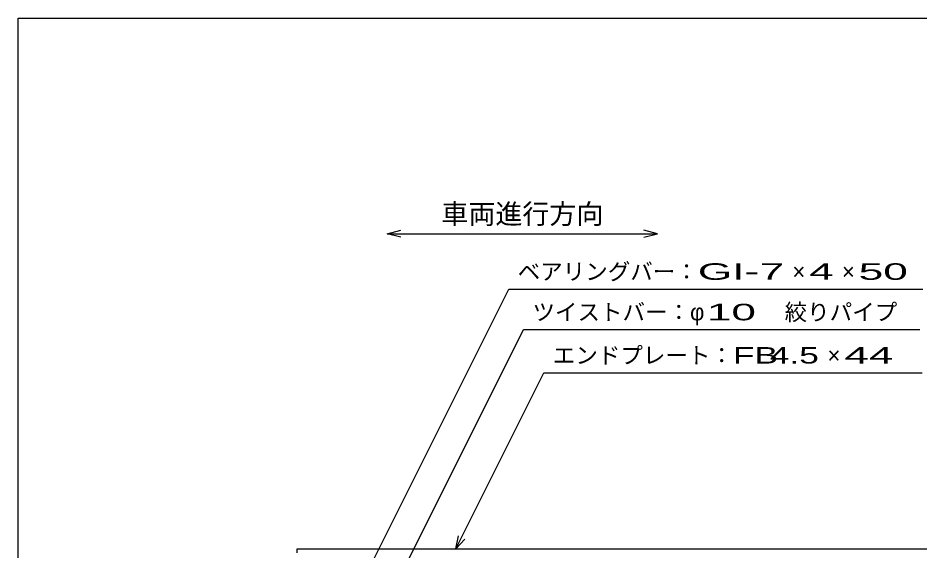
# Model space of a CAD drawing. Units: millimetres, scale not verified. Extents: x -1820 to 1731, y -1282 to 1054.
# Drawn here: x -1729 to -728, y 462 to 1054 of the extents above; entities that cross this region are included whole.
import ezdxf
from ezdxf.enums import TextEntityAlignment as Align

# ---------------------------------------------------------------- set-up
doc = ezdxf.new("R2010")
doc.units = ezdxf.units.MM
doc.header["$LTSCALE"] = 10
for name, color, linetype, lineweight in [('0_2', 150, 'Continuous', 25), ('16', 3, 'Continuous', 25), ('22', 4, 'Continuous', 25)]:
    doc.layers.add(name, color=color, linetype=linetype, lineweight=lineweight)
doc.styles.add('ベクトル', font='')
doc.styles.get('ベクトル').set_extended_font_data('ベクトル')

msp = doc.modelspace()

# ---------------------------------------------------------------- linework, layer by layer
at = {"layer": '0_2'}
for p, q in [((-1729, -1146.5), (-1729, 1053.5)), ((-1729, 1053.5), (1731, 1053.5))]:
    msp.add_line(p, q, dxfattribs=at)
at = {"layer": '16'}
for p, q in [((-1419, 464), (-424, 464)), ((-1419, 459.5), (-1419, 464))]:
    msp.add_line(p, q, dxfattribs=at)
at = {"layer": '22'}
for p, q in [((-1319, 814), (-1304, 818)), ((-1304, 810), (-1319, 814)), ((-1319, 814), (-1019, 814)), ((-1019, 814), (-1034, 818)), ((-1034, 810), (-1019, 814)), ((-1382, 357), (-1184.2, 752.5)), ((-1184.2, 752.5), (-724.2, 752.5)), ((-1318, 407), (-1167.8, 707.5)), ((-1167.8, 707.5), (-727.8, 707.5)), ((-1243, 464), (-1145.2, 659.5)), ((-1145.2, 659.5), (-725.2, 659.5)), ((-1243, 464), (-1240, 478.6)), ((-1243, 464), (-1233, 475))]:
    msp.add_line(p, q, dxfattribs=at)

# ---------------------------------------------------------------- texts
at = {"layer": '22', "color": 2, "style": 'ベクトル'}
for s, height, p in [('車両進行方向', 21.99, (-1259, 836)), ('ベアリングバー：', 18.33, (-1174.2, 772)), ('×', 18.3, (-869.2, 772)), ('×', 18.3, (-814.2, 772)), ('ツイストバー：', 18.33, (-1157.8, 727)), ('φ', 18.3, (-982.8, 727)), ('絞りパイプ', 18.33, (-877.8, 727)), ('エンドプレート：', 18.33, (-1135.2, 679)), ('×', 18.3, (-830.2, 679))]:
    msp.add_text(s, height=height, dxfattribs=at).set_placement(p, align=Align.MIDDLE_LEFT)
for s, width, p in [('GI-', 2, (-974.2, 772)), (' 7 ', 2, (-919.2, 772)), (' 4 ', 2, (-864.2, 772)), (' 50 ', 2, (-809.2, 772)), (' 10 ', 2, (-977.8, 727)), ('FB', 1.6, (-935.2, 679)), (' 4.5 ', 1.6, (-905.2, 679)), (' 44 ', 2, (-825.2, 679))]:
    msp.add_text(s, height=18.33, dxfattribs=dict(at, width=width)).set_placement(p, align=Align.MIDDLE_LEFT)

doc.saveas('drawing.dxf')
